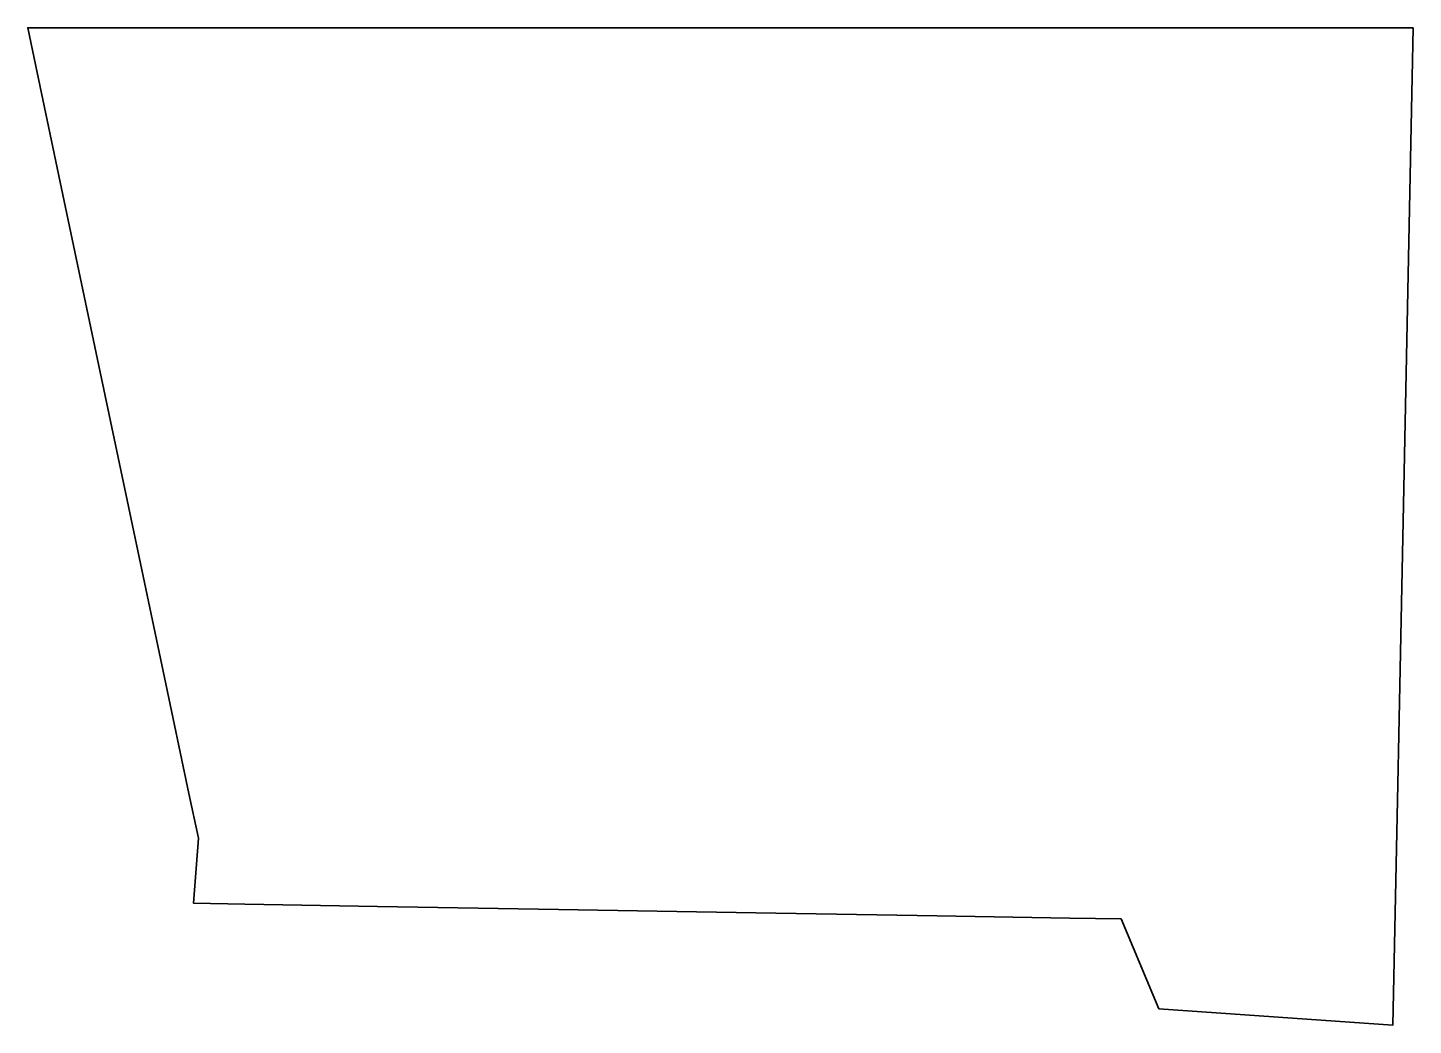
# Model space of a CAD drawing. Extents: x 0 to 5457, y -3931 to 0.
import ezdxf

# ---------------------------------------------------------------- set-up
doc = ezdxf.new("R2010")
doc.units = 0
doc.linetypes.add('Solid', pattern=[0])

msp = doc.modelspace()

# ---------------------------------------------------------------- linework, layer by layer
at = {"color": 0, "linetype": 'Solid', "lineweight": 35}
msp.add_lwpolyline([(5457, 0), (5396, -2981), (5376, -3931), (4455, -3866), (4306, -3512), (4104, -3509), (3582, -3500), (2868, -3488), (2091, -3475), (1377, -3463), (855, -3454), (653, -3450), (672, -3194), (635, -3017), (539, -2561), (408, -1937), (265, -1257), (133, -633), (37, -177), (0, 0), (5457, 0)], close=True, dxfattribs=at)

doc.saveas('drawing.dxf')
